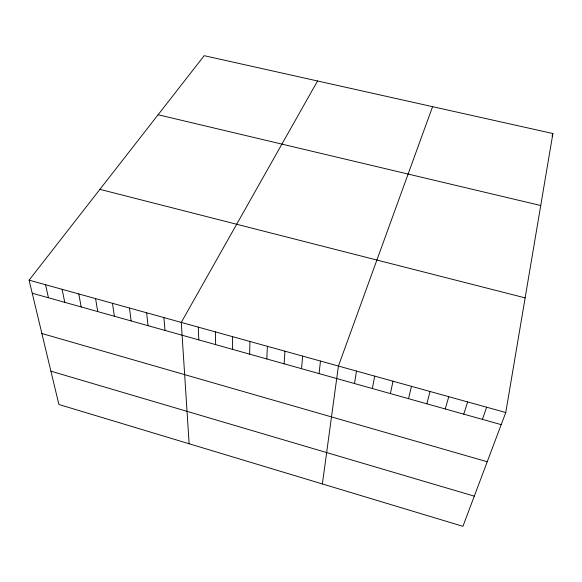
<?xml version="1.0" encoding="UTF-8"?>
<svg xmlns="http://www.w3.org/2000/svg" width="582" height="582" viewBox="0 0 582 582"><rect width="100%" height="100%" fill="white"/><g stroke="black" fill="none" stroke-linecap="round" stroke-linejoin="round"><path stroke-width="0.87" d="M249.656 354.154L249.911 341.467M266.832 358.963L267.371 346.319M284.125 363.815L284.947 351.201M301.534 368.69L302.647 356.111M319.06 373.6L320.464 361.066M322.377 483.948L338.411 366.049L432.579 106.666M354.482 383.531L356.482 371.069M505.765 412.522L552.9 133.533L204.18 55.676L29.1 280.146L58.891 404.49L462.923 526.324L505.765 412.522L29.1 280.146M372.378 388.543L374.684 376.118M390.398 393.592L393.017 381.21M408.542 398.677L411.474 386.339M426.817 403.799L430.062 391.497M445.215 408.957L448.787 396.698M552.085 136.086L552.9 133.533M463.745 414.151L467.644 401.936M482.405 419.375L486.632 407.211M317.539 80.985L181.271 322.406L189.128 443.768M158.1 114.749L540.736 205.519M99.915 189.354L525.131 297.875M32.236 293.226L501.204 424.642M41.882 333.515L487.229 461.759M50.91 371.178L474.279 496.148M45.549 284.714L48.437 297.766M62.107 289.312L64.755 302.342M78.781 293.946L81.182 306.94M95.572 298.61L97.718 311.574M112.479 303.302L114.363 316.244M129.495 308.031L131.125 320.937M146.635 312.789L148.003 325.665M163.898 317.583L164.997 330.43M198.258 327.12L198.826 339.91M215.362 331.871L215.653 344.624M232.574 336.658L232.596 349.375"/></g></svg>
